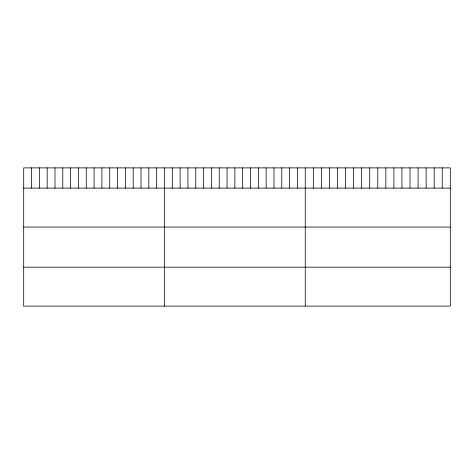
<?xml version="1.0" encoding="UTF-8"?>
<svg xmlns="http://www.w3.org/2000/svg" width="474" height="474" viewBox="0 0 474 474"><rect width="100%" height="100%" fill="white"/><g stroke="black" fill="none" stroke-linecap="round" stroke-linejoin="round"><path stroke-width="0.71" d="M450.3 188.113L450.3 306.115L23.7 306.115L23.7 167.885L450.3 167.885L450.3 188.113L23.7 188.113M23.7 227.058L450.3 227.058M23.7 267.176L450.3 267.176M442.242 167.885L442.242 188.113M434.184 167.885L434.184 188.113M426.126 167.885L426.126 188.113M418.068 167.885L418.068 188.113M410.01 167.885L410.01 188.113M401.952 167.885L401.952 188.113M393.894 167.885L393.894 188.113M385.836 167.885L385.836 188.113M377.778 167.885L377.778 188.113M369.72 167.885L369.72 188.113M361.662 167.885L361.662 188.113M353.604 167.885L353.604 188.113M345.546 167.885L345.546 188.113M337.488 167.885L337.488 188.113M329.43 167.885L329.43 188.113M321.372 167.885L321.372 188.113M313.314 167.885L313.314 188.113M305.256 167.885L305.256 306.115M297.435 167.885L297.435 188.113M289.614 167.885L289.614 188.113M281.793 167.885L281.793 188.113M273.972 167.885L273.972 188.113M266.151 167.885L266.151 188.113M258.33 167.885L258.33 188.113M250.509 167.885L250.509 188.113M242.688 167.885L242.688 188.113M234.867 167.885L234.867 188.113M227.046 167.885L227.046 188.113M219.225 167.885L219.225 188.113M211.404 167.885L211.404 188.113M203.583 167.885L203.583 188.113M195.762 167.885L195.762 188.113M187.941 167.885L187.941 188.113M180.12 167.885L180.12 188.113M172.299 167.885L172.299 188.113M164.478 167.885L164.478 306.115M156.657 167.885L156.657 188.113M148.836 167.885L148.836 188.113M141.015 167.885L141.015 188.113M133.194 167.885L133.194 188.113M125.373 167.885L125.373 188.113M117.552 167.885L117.552 188.113M109.731 167.885L109.731 188.113M101.91 167.885L101.91 188.113M94.089 167.885L94.089 188.113M86.268 167.885L86.268 188.113M78.447 167.885L78.447 188.113M70.626 167.885L70.626 188.113M62.805 167.885L62.805 188.113M54.984 167.885L54.984 188.113M47.163 167.885L47.163 188.113M39.342 167.885L39.342 188.113M31.521 167.885L31.521 188.113"/></g></svg>
